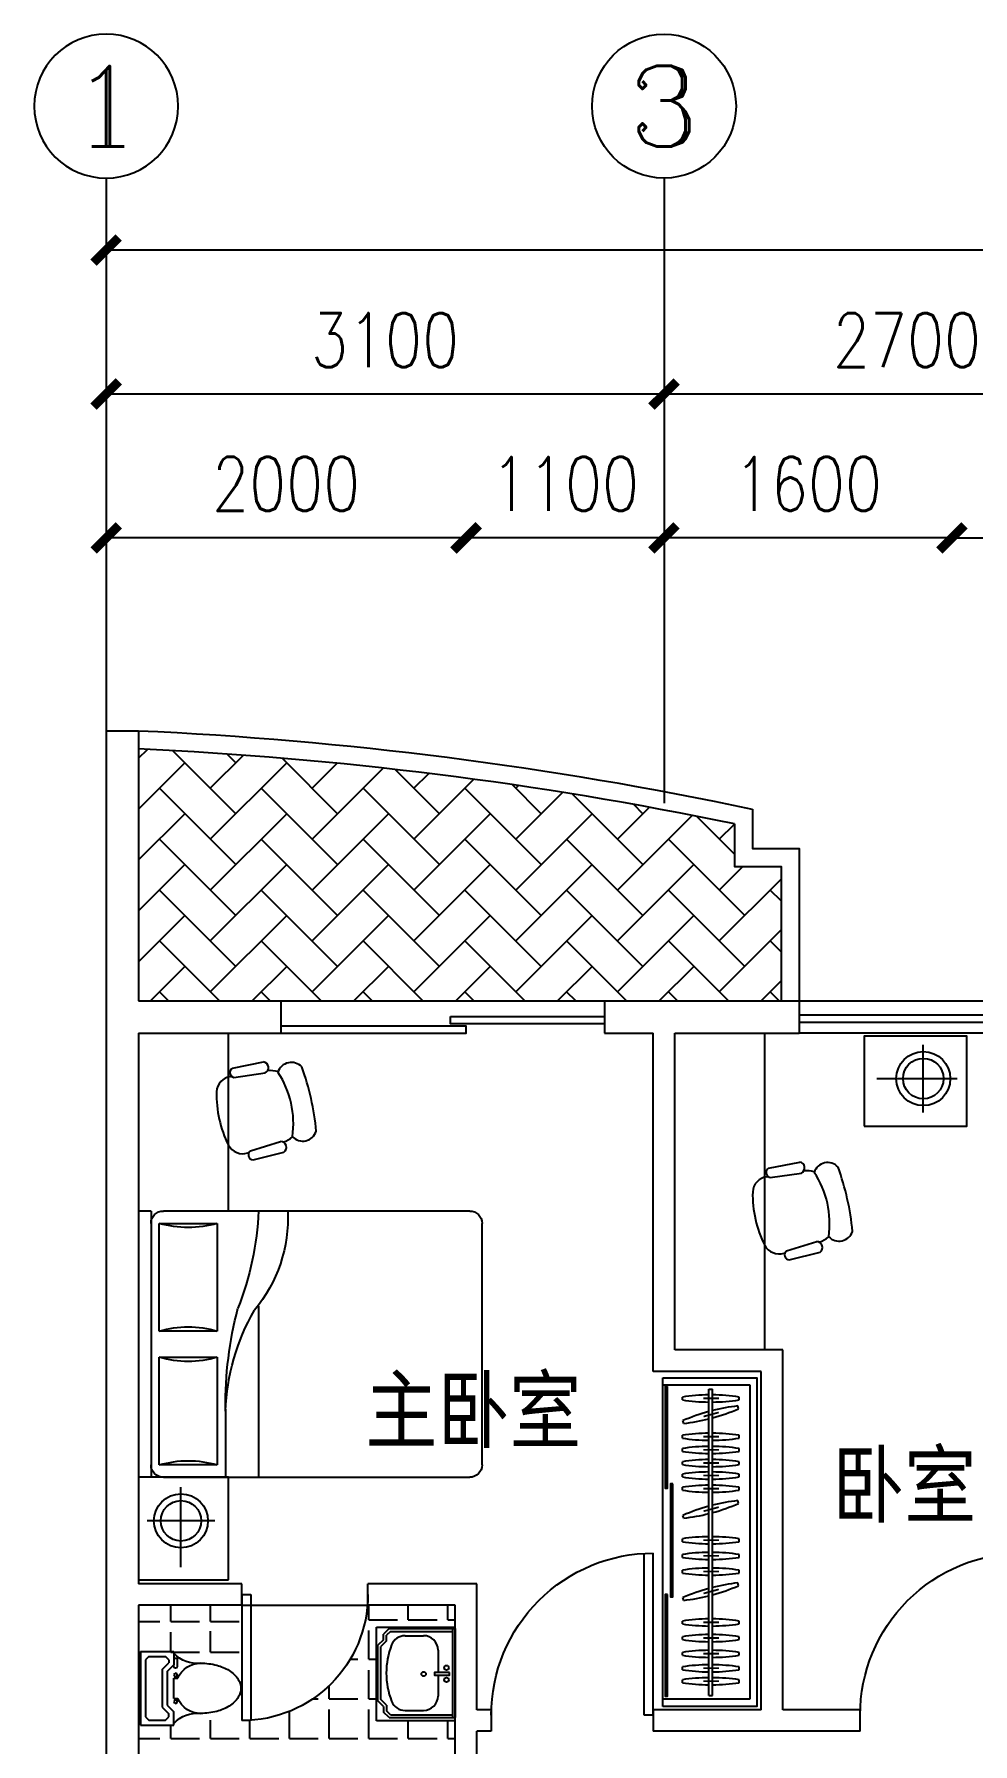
# Model space of a CAD drawing. Header units: millimetres. Extents: x 1431 to 43623, y 824 to 33132.
# Drawn here: x 7133 to 12349, y 22272 to 31775 of the extents above; entities that cross this region are included whole.
import ezdxf
from ezdxf.enums import TextEntityAlignment as Align

# ---------------------------------------------------------------- set-up
doc = ezdxf.new("R2010")
doc.units = ezdxf.units.MM
for name, color, linetype in [('AXIS', 3, 'Continuous'), ('AXIS_TEXT', 7, 'Continuous'), ('DO', 1, 'Continuous'), ('F', 12, 'Continuous'), ('H', 13, 'Continuous'), ('MC', 4, 'Continuous'), ('PUL', 7, 'Continuous'), ('WALL', 4, 'Continuous')]:
    doc.layers.add(name, color=color, linetype=linetype)
doc.styles.add('ATT', font='TXT')
doc.styles.add('COMPLEX', font='COMPLEX')
doc.styles.add('DIM_FONT', font='SIMPLEX.shx', dxfattribs={"width": 0.8})
doc.styles.add('HZTXT', font='SIMPLEX', dxfattribs={"bigfont": 'HZTXT'})
doc.dimstyles.new('AXIS', dxfattribs={"dimtxt": 300, "dimasz": 1, "dimexe": 250, "dimexo": 300, "dimgap": 150, "dimtad": 1, "dimdec": 0, "dimdsep": 46, "dimtxsty": 'DIM_FONT', "dimblk": '_DIMX', "dimblk1": 'ARCHTICK', "dimblk2": 'ARCHTICK', "dimcen": 0.1, "dimse1": 1, "dimse2": 1, "dimclrt": 7, "dimadec": 0, "dimazin": 0, "dimtfac": 1, "dimtdec": 0, "dimtix": 1, "dimtmove": 2, "dimatfit": 3, "dimldrblk": '_DIMX', "dimfxl": 1, "dimtolj": 1, "dimtzin": 0, "dimarcsym": 0})

# ---------------------------------------------------------------- blocks, each defined once
blk = doc.blocks.new('_DIMX')
at = {"const_width": 50}
blk.add_lwpolyline([(-70, -70), (70, 70)], dxfattribs=at)
blk = doc.blocks.new('*D95')
at = {"layer": 'AXIS', "color": 0, "lineweight": -2, "transparency": 16777216}
blk.add_line((26732.1, 30574.5), (7534.1, 30574.5), dxfattribs=at)
at = {"layer": 'DEFPOINTS', "color": 0, "transparency": 16777216}
for p in [(7533.1, 30574.5), (7533.1, 27499.8), (26733.1, 27499.8)]:
    blk.add_point(p, dxfattribs=at)
at = {"layer": 'AXIS', "color": 0, "lineweight": -2, "transparency": 16777216, "rotation": 180}
blk.add_blockref('_DIMX', (7533.1, 30574.5), dxfattribs=at)
at = {"layer": 'AXIS', "color": 0, "lineweight": -2, "transparency": 16777216}
blk.add_blockref('_DIMX', (26733.1, 30574.5), dxfattribs=at)
at = {"layer": 'AXIS', "color": 7, "transparency": 16777216, "insert": (17820.4, 30876.3), "char_height": 300, "attachment_point": 5, "style": 'DIM_FONT'}
blk.add_mtext('\\A1;19200', dxfattribs=at)
blk = doc.blocks.new('_ARCHTICK')
at = {"color": 0, "linetype": 'ByBlock', "const_width": 0.15}
blk.add_lwpolyline([(-0.5, -0.5), (0.5, 0.5)], dxfattribs=at)
blk = doc.blocks.new('M900')
at = {"layer": 'DO'}
for p, q in [((90, 0), (90, -50)), ((90, 0), (990, 0)), ((90, -50), (988.6, -50))]:
    blk.add_line(p, q, dxfattribs=at)
blk.add_arc((90, 0), 900, 270, 0, dxfattribs=at)
blk = doc.blocks.new('-BED2')
at = {"layer": 'F', "linetype": 'ByBlock'}
for p, q in [((-4.2, 4.3), (-4.2, 1484.3)), ((64.8, 1484.3), (-4.2, 1484.3)), ((64.8, 4.3), (64.8, 1484.3)), ((133.8, 1484.3), (1835.8, 1484.3)), ((478.8, 1104.8), (478.8, 1484.3)), ((662.8, 533.3), (662.8, 1484.3)), ((110.8, 1415.3), (110.8, 817.3)), ((432.8, 1415.3), (110.8, 1415.3)), ((432.8, 817.3), (432.8, 1415.3)), ((1904.8, 1415.3), (1904.8, 73.3)), ((110.8, 817.3), (432.8, 817.3)), ((432.8, 671.3), (110.8, 671.3)), ((110.8, 671.3), (110.8, 73.3)), ((432.8, 73.3), (432.8, 671.3)), ((64.8, 4.3), (-4.2, 4.3)), ((110.8, 73.3), (432.8, 73.3)), ((1835.8, 4.3), (133.8, 4.3))]:
    blk.add_line(p, q, dxfattribs=at)
for centre, radius, start, end in [((133.8, 1415.3), 69, 90, 180), ((1835.8, 1415.3), 69, 0, 90), ((271.8, 1967.3), 575, 253.73979, 286.2602), ((2598, 1081.7), 2119.4, 179.37472, 194.67378), ((1679, 1158.2), 1200.9, 181.99994, 210.07995), ((271.8, 265.3), 575, 73.73979, 106.2602), ((271.8, 1223.3), 575, 253.73979, 286.2602), ((-1028, -72.9), 1692.5, 2.61601, 21.40694), ((13, 38.8), 812.8, 357.56726, 39.54608), ((271.8, -478.7), 575, 73.73979, 106.2602), ((133.8, 73.3), 69, 180, 270), ((1835.8, 73.3), 69, 270, 0)]:
    blk.add_arc(centre, radius, start, end, dxfattribs=at)
blk = doc.blocks.new('M700')
at = {"layer": 'DO'}
for p, q in [((0, 0), (0, 700)), ((50, 0), (50, 698.2)), ((0, 0), (50, 0))]:
    blk.add_line(p, q, dxfattribs=at)
blk.add_arc((0, 0), 700, 0, 90, dxfattribs=at)
blk = doc.blocks.new('15PTOI12')
at = {"color": 0, "linetype": 'ByBlock'}
for p, q in [((0, -11), (0, 11)), ((0, 11), (10, 11)), ((10, 11), (10, 7)), ((1.5, 8.5), (2.5, 9.5)), ((1.5, -8.5), (1.5, 8.5)), ((2.5, 9.5), (7.5, 9.5)), ((6.5, 5.62132), (8.5, 7.62132)), ((6.5, -5.62132), (6.5, 5.62132)), ((7.5, 9.5), (8.5, 8.5)), ((8, 5), (10, 7)), ((8.5, 8.5), (8.5, 7.62132)), ((8, -5), (8, 5)), ((10, 3), (10, -3)), ((10, 3), (11.126136, 3)), ((8, -5), (10, -7)), ((10, -3), (11.126136, -3)), ((2.5, -9.5), (1.5, -8.5)), ((2.5, -9.5), (7.5, -9.5)), ((6.5, -5.62132), (8.5, -7.62132)), ((8.5, -8.5), (7.5, -9.5)), ((8.5, -8.5), (8.5, -7.62132)), ((10, -6.5), (10, -7)), ((10, -11), (10, -7)), ((10, -9), (11, -9)), ((11, -9), (11, -6.5)), ((0, -11), (10, -11))]:
    blk.add_line(p, q, dxfattribs=at)
blk.add_lwpolyline([(18, -7.5, 0.063415), (22.795427, -6.889337, 0.076468), (26.485281, -5.303301, 0.107136), (29.197945, -2.662065, 0.147373), (30, 0, 0.147373), (29.197945, 2.662065, 0.107136), (26.485281, 5.303301, 0.076468), (22.795427, 6.889337, 0.063415), (18, 7.5, 0.063415)], format="xyb", dxfattribs=at)
for centre in [(10.5, 4), (10.5, -4)]:
    blk.add_circle(centre, 0.5, dxfattribs=at)
for centre, radius, start, end in [((16.779412, 16.411765), 8.994964, 221.088993, 277.798917), ((18, 0), 7.5, 90, 156.421822), ((18, 0), 7.5, 203.578178, 270), ((10.5, -6.5), 0.5, 0, 180), ((16.779412, -16.411765), 8.994964, 82.201083, 138.911007)]:
    blk.add_arc(centre, radius, start, end, dxfattribs=at)
at = {"color": 0, "linetype": 'ByBlock', "style": 'ATT'}
for tag, p, flags in [('ITEM', (0, -21), 3), ('ROOM_NUMBER', (0, -30), 1)]:
    blk.add_attdef(tag, p, '', height=6, dxfattribs=dict(at, flags=flags))
blk = doc.blocks.new('-BATH9')
at = {"layer": 'F', "xscale": 23, "yscale": 23, "zscale": 23}
blk.add_blockref('15PTOI12', (-2, -1), dxfattribs=at)
blk = doc.blocks.new('Q5')
at = {"layer": 'PUL', "xscale": -1}
blk.add_blockref('-BATH9', (99, 43), dxfattribs=at)
blk = doc.blocks.new('12PSTG02')
at = {"color": 0, "linetype": 'ByBlock'}
for p, q in [((-5.882738, 11.493405), (-13.636493, 11.294805)), ((-5.73403, 9.170818), (-13.415554, 8.575543)), ((-4.996459, 9.562867), (-5.284204, 9.540568)), ((-5.882738, -11.493405), (-13.636493, -11.294805)), ((-5.73403, -9.170818), (-13.415554, -8.575543)), ((-4.996459, -9.562867), (-5.284204, -9.540568)), ((-4.996459, -9.562867), (-5.28099, -9.544821))]:
    blk.add_line(p, q, dxfattribs=at)
for centre, radius, start, end in [((-19.5, 6.311132), 3.452743, 30.392687, 149.607313), ((-12.998837, 0.943692), 7.999035, 97.334712, 116.212212), ((-13.097037, 9.970029), 1.4304, 112.156422, 257.133709), ((-6.286552, 10.301496), 1.258456, 296.04311, 71.283835), ((-4.647836, 5.578088), 4, 16.10866, 95), ((39.486083, 0), 62.486083, 172.590731, 187.409269), ((4.70097, 0), 22.70097, 159.208954, 200.791046), ((-28.187947, 0), 28.187947, 346.275006, 13.724994), ((-19.5, -6.311132), 3.452743, 210.392687, 329.607313), ((-12.998837, -1.056308), 7.999035, 243.61801, 261.904764), ((-4.647836, -5.578088), 4, 265, 343.89134), ((-13.097037, -9.970029), 1.4304, 102.866291, 247.843578), ((-6.286552, -10.301496), 1.258456, 288.716165, 63.95689)]:
    blk.add_arc(centre, radius, start, end, dxfattribs=at)
at = {"color": 0, "linetype": 'ByBlock', "style": 'ATT'}
for tag, p, flags in [('ITEM', (-22, -21), 3), ('ROOM_NUMBER', (-22, -29), 1)]:
    blk.add_attdef(tag, p, '', height=6, dxfattribs=dict(at, flags=flags))
blk = doc.blocks.new('-CHAI6')
at = {"xscale": 22.75, "yscale": 22.75, "zscale": 22.75}
blk.add_blockref('12PSTG02', (519.3, 28), dxfattribs=at)
blk = doc.blocks.new('*D87')
at = {"layer": 'AXIS', "color": 0, "lineweight": -2, "transparency": 16777216}
blk.add_line((10632.1, 29774.5), (7534.1, 29774.5), dxfattribs=at)
at = {"layer": 'DEFPOINTS', "color": 0, "transparency": 16777216}
for p in [(7533.1, 29774.5), (7533.1, 27499.8), (10633.1, 27499.8)]:
    blk.add_point(p, dxfattribs=at)
at = {"layer": 'AXIS', "color": 0, "lineweight": -2, "transparency": 16777216, "rotation": 180}
blk.add_blockref('_DIMX', (7533.1, 29774.5), dxfattribs=at)
at = {"layer": 'AXIS', "color": 0, "lineweight": -2, "transparency": 16777216}
blk.add_blockref('_DIMX', (10633.1, 29774.5), dxfattribs=at)
at = {"layer": 'AXIS', "color": 7, "transparency": 16777216, "insert": (9083.1, 30074.5), "char_height": 300, "attachment_point": 5, "style": 'DIM_FONT'}
blk.add_mtext('\\A1;3100', dxfattribs=at)
blk = doc.blocks.new('*D88')
at = {"layer": 'AXIS', "color": 0, "lineweight": -2, "transparency": 16777216}
blk.add_line((13332.1, 29774.5), (10634.1, 29774.5), dxfattribs=at)
at = {"layer": 'DEFPOINTS', "color": 0, "transparency": 16777216}
for p in [(10633.1, 29774.5), (10633.1, 27499.8), (13333.1, 27499.8)]:
    blk.add_point(p, dxfattribs=at)
at = {"layer": 'AXIS', "color": 0, "lineweight": -2, "transparency": 16777216, "rotation": 180}
blk.add_blockref('_DIMX', (10633.1, 29774.5), dxfattribs=at)
at = {"layer": 'AXIS', "color": 0, "lineweight": -2, "transparency": 16777216}
blk.add_blockref('_DIMX', (13333.1, 29774.5), dxfattribs=at)
at = {"layer": 'AXIS', "color": 7, "transparency": 16777216, "insert": (11983.1, 30074.5), "char_height": 300, "attachment_point": 5, "style": 'DIM_FONT'}
blk.add_mtext('\\A1;2700', dxfattribs=at)
blk = doc.blocks.new('*D89')
at = {"layer": 'AXIS', "color": 0, "lineweight": -2, "transparency": 16777216}
blk.add_line((10632.1, 28974.5), (9534.1, 28974.5), dxfattribs=at)
at = {"layer": 'DEFPOINTS', "color": 0, "transparency": 16777216}
for p in [(9533.1, 28974.5), (9533.1, 27699.8), (10633.1, 27699.8)]:
    blk.add_point(p, dxfattribs=at)
at = {"layer": 'AXIS', "color": 0, "lineweight": -2, "transparency": 16777216, "rotation": 180}
blk.add_blockref('_DIMX', (9533.1, 28974.5), dxfattribs=at)
at = {"layer": 'AXIS', "color": 0, "lineweight": -2, "transparency": 16777216}
blk.add_blockref('_DIMX', (10633.1, 28974.5), dxfattribs=at)
at = {"layer": 'AXIS', "color": 7, "transparency": 16777216, "insert": (10083.1, 29274.5), "char_height": 300, "attachment_point": 5, "style": 'DIM_FONT'}
blk.add_mtext('\\A1;1100', dxfattribs=at)
blk = doc.blocks.new('*D90')
at = {"layer": 'AXIS', "color": 0, "lineweight": -2, "transparency": 16777216}
blk.add_line((9532.1, 28974.5), (7534.1, 28974.5), dxfattribs=at)
at = {"layer": 'DEFPOINTS', "color": 0, "transparency": 16777216}
for p in [(7533.1, 28974.5), (7533.1, 27699.8), (9533.1, 27699.8)]:
    blk.add_point(p, dxfattribs=at)
at = {"layer": 'AXIS', "color": 0, "lineweight": -2, "transparency": 16777216, "rotation": 180}
blk.add_blockref('_DIMX', (7533.1, 28974.5), dxfattribs=at)
at = {"layer": 'AXIS', "color": 0, "lineweight": -2, "transparency": 16777216}
blk.add_blockref('_DIMX', (9533.1, 28974.5), dxfattribs=at)
at = {"layer": 'AXIS', "color": 7, "transparency": 16777216, "insert": (8533.1, 29274.5), "char_height": 300, "attachment_point": 5, "style": 'DIM_FONT'}
blk.add_mtext('\\A1;2000', dxfattribs=at)
blk = doc.blocks.new('*D92')
at = {"layer": 'AXIS', "color": 0, "lineweight": -2, "transparency": 16777216}
blk.add_line((12232.1, 28974.5), (10634.1, 28974.5), dxfattribs=at)
at = {"layer": 'DEFPOINTS', "color": 0, "transparency": 16777216}
for p in [(10633.1, 28974.5), (10633.1, 27699.8), (12233.1, 27699.8)]:
    blk.add_point(p, dxfattribs=at)
at = {"layer": 'AXIS', "color": 0, "lineweight": -2, "transparency": 16777216, "rotation": 180}
blk.add_blockref('_DIMX', (10633.1, 28974.5), dxfattribs=at)
at = {"layer": 'AXIS', "color": 0, "lineweight": -2, "transparency": 16777216}
blk.add_blockref('_DIMX', (12233.1, 28974.5), dxfattribs=at)
at = {"layer": 'AXIS', "color": 7, "transparency": 16777216, "insert": (11433.1, 29274.5), "char_height": 300, "attachment_point": 5, "style": 'DIM_FONT'}
blk.add_mtext('\\A1;1600', dxfattribs=at)
blk = doc.blocks.new('_AXISO')
blk.add_circle((0, 0), 0.5)
at = {"layer": 'AXIS_TEXT', "style": 'COMPLEX', "width": 1.041667}
blk.add_attdef('A', text='', height=0.56, dxfattribs=at).set_placement((-0.25, -0.28), (0.25, -0.28), align=Align.FIT)

msp = doc.modelspace()

# ---------------------------------------------------------------- hatches: boundary and pattern name
at = {"layer": 'F'}
h = msp.add_hatch(dxfattribs=at)
h.set_pattern_fill('AR-HBONE', color=256, scale=50, style=0)
h.set_pattern_definition([(45, (192.05, 53321.69), (2e-14, 282.8427), [600, -200]), (135, (333.47, 53463.11), (2e-14, 282.8427), [600, -200])])
h.paths.add_polyline_path([(11283.8, 27147.6), (11024.3, 27147.6), (11024.3, 27384.8, 0.039951), (7713.1, 27801.3), (7713.1, 26401.4), (11283.8, 26401.4)])

# ---------------------------------------------------------------- linework, layer by layer
at = {"layer": 'AXIS'}
for p, q in [((7533.1, 30974.5), (7533.1, 27499.8)), ((7533.1, 30974.5), (7533.1, 27499.8)), ((10633.1, 30974.5), (10633.1, 27499.8)), ((10633.1, 30974.5), (10633.1, 27499.8))]:
    msp.add_line(p, q, dxfattribs=at)
msp.add_circle((10633.1, 31374.5), 400, dxfattribs=at)
at = {"layer": 'F'}
for p, q in [((8213.1, 25233.2), (8213.1, 26221.4)), ((11193.1, 24461.4), (11193.1, 26221.4)), ((12073.8, 25781.5), (12073.8, 26156.5)), ((11816.3, 25969), (12261.3, 25969)), ((10626, 22479.1), (10626, 24306.4)), ((10626, 24266.4), (11109.3, 24266.4)), ((10882.7, 22540), (10882.7, 24242.6)), ((10882.7, 24242.6), (10902.7, 24242.6)), ((10902.7, 22540), (10902.7, 24242.6)), ((11109.3, 24266.4), (11109.3, 22519.1)), ((10735, 24183.1), (10735, 24199.2)), ((11047.3, 24134.1), (11043.1, 24149.7)), ((11050.3, 24183.1), (11050.3, 24199.2)), ((10742.7, 24052.5), (10738.5, 24068.1)), ((10735, 23970.6), (10735, 23986.7)), ((11050.3, 23970.6), (11050.3, 23986.7)), ((10735, 23897.1), (10735, 23913.3)), ((11050.3, 23897.1), (11050.3, 23913.3)), ((10735, 23823.7), (10735, 23839.9)), ((10735, 23754.9), (10735, 23771)), ((11050.3, 23823.7), (11050.3, 23839.9)), ((11050.3, 23754.9), (11050.3, 23771)), ((7948.8, 23253.6), (7948.8, 23698.6)), ((10735, 23681.5), (10735, 23697.6)), ((11050.3, 23681.5), (11050.3, 23697.6)), ((11047.3, 23607.6), (11043.1, 23623.2)), ((8136.3, 23511.1), (7761.3, 23511.1)), ((10742.7, 23526), (10738.5, 23541.6)), ((10735, 23395.1), (10735, 23411.3)), ((11050.3, 23395.1), (11050.3, 23411.3)), ((10735, 23307.9), (10735, 23324.1)), ((11050.3, 23307.9), (11050.3, 23324.1)), ((10735, 23220.7), (10735, 23236.9)), ((11050.3, 23220.7), (11050.3, 23236.9)), ((11047.3, 23150.6), (11043.1, 23166.2)), ((10742.7, 23069), (10738.5, 23084.6)), ((9034.9, 22919.3), (9473.1, 22919.3)), ((9034.9, 22399.1), (9034.9, 22919.3)), ((9105.7, 22912.7), (9074.5, 22881.5)), ((9105.7, 22912.7), (9473.1, 22912.7)), ((9457.1, 22912.7), (9457.1, 22417.1)), ((9473.1, 22912.7), (9473.1, 22417.1)), ((10735, 22938.1), (10735, 22954.3)), ((11050.3, 22938.1), (11050.3, 22954.3)), ((9074.5, 22850.3), (9043.3, 22819.1)), ((9043.3, 22510.7), (9043.3, 22819.1)), ((9090.5, 22843.7), (9059.3, 22812.5)), ((9059.3, 22517.3), (9059.3, 22812.5)), ((9074.5, 22850.3), (9074.5, 22881.5)), ((9112.3, 22896.7), (9090.5, 22874.9)), ((9090.5, 22843.7), (9090.5, 22874.9)), ((9112.3, 22896.7), (9457.1, 22896.7)), ((9193.8, 22872.7), (9297.1, 22872.7)), ((10735, 22850.9), (10735, 22867.1)), ((11050.3, 22850.9), (11050.3, 22867.1)), ((9377.1, 22792.7), (9377.1, 22668)), ((10735, 22763.7), (10735, 22779.9)), ((11050.3, 22763.7), (11050.3, 22779.9)), ((9377.1, 22653.9), (9377.1, 22537.1)), ((10735, 22683.3), (10735, 22699.5)), ((10735, 22611.4), (10735, 22627.6)), ((11050.3, 22683.3), (11050.3, 22699.5)), ((11050.3, 22611.4), (11050.3, 22627.6)), ((10882.7, 22540), (10902.7, 22540)), ((9074.5, 22479.5), (9043.3, 22510.7)), ((9090.5, 22486.1), (9059.3, 22517.3)), ((9074.5, 22479.5), (9074.5, 22448.3)), ((9105.7, 22417.1), (9074.5, 22448.3)), ((9090.5, 22486.1), (9090.5, 22454.9)), ((9112.3, 22433.1), (9090.5, 22454.9)), ((9112.3, 22433.1), (9457.1, 22433.1)), ((9193.8, 22457.1), (9297.1, 22457.1)), ((11109.3, 22519.1), (10626, 22519.1)), ((9473.1, 22399.1), (9034.9, 22399.1)), ((9105.7, 22417.1), (9473.1, 22417.1))]:
    msp.add_line(p, q, dxfattribs=at)
for points in [[(11745.6, 25704.8), (12315.9, 25704.8), (12315.9, 26204.8), (11745.6, 26204.8)], [(10652.3, 24257.3), (10639.4, 24257.3), (10639.4, 23692.5), (10652.3, 23692.5)], [(8213.1, 23182.8), (8213.1, 23753.2), (7713.1, 23753.2), (7713.1, 23182.8)], [(10682.1, 23716.3), (10669.1, 23716.3), (10669.1, 23089.3), (10682.1, 23089.3)], [(10652.3, 23101.2), (10639.4, 23101.2), (10639.4, 22536.3), (10652.3, 22536.3)], [(9440.7, 22668), (9358.5, 22668), (9358.5, 22653.9), (9440.7, 22653.9)]]:
    msp.add_lwpolyline(points, close=True, dxfattribs=at)
msp.add_lwpolyline([(10626, 24306.4), (11149.3, 24306.4), (11149.3, 22479.1), (10626, 22479.1)], dxfattribs=at)
at = {"layer": 'F', "const_width": 10}
for points in [[(10851.3, 24191.7), (10939.1, 24191.7)], [(10852.8, 24090.9), (10937.6, 24113.6)], [(10851.3, 23979.2), (10939.1, 23979.2)], [(10851.3, 23905.8), (10939.1, 23905.8)], [(10851.3, 23832.3), (10939.1, 23832.3)], [(10851.3, 23763.5), (10939.1, 23763.5)], [(10851.3, 23690.1), (10939.1, 23690.1)], [(10852.8, 23564.4), (10937.6, 23587.2)], [(10851.3, 23403.7), (10939.1, 23403.7)], [(10851.3, 23316.6), (10939.1, 23316.6)], [(10851.3, 23229.4), (10939.1, 23229.4)], [(10852.8, 23107.4), (10937.6, 23130.2)], [(10851.3, 22946.7), (10939.1, 22946.7)], [(10851.3, 22859.6), (10939.1, 22859.6)], [(10851.3, 22772.4), (10939.1, 22772.4)], [(10851.3, 22692), (10939.1, 22692)], [(10851.3, 22620), (10939.1, 22620)]]:
    msp.add_lwpolyline(points, dxfattribs=at)
at = {"layer": 'F'}
for centre, radius in [((12073.8, 25969), 150), ((12073.8, 25969), 112.5), ((7948.8, 23511.1), 150), ((7948.8, 23511.1), 112.5), ((9297.2, 22659.8), 12.7), ((9424.6, 22694.4), 12.7), ((9424.6, 22627.4), 12.7)]:
    msp.add_circle(centre, radius, dxfattribs=at)
for centre, radius, start, end in [((10892.7, 23145.4), 1065.6, 90.5377, 98.50939), ((10892.7, 25236.9), 1065.6, 261.49061, 269.4623), ((10892.7, 23145.4), 1065.6, 81.49061, 89.4623), ((10892.7, 25236.9), 1065.6, 270.5377, 278.50939), ((11163.6, 23090.9), 1065.6, 96.49061, 104.17224), ((11163.6, 23090.9), 1065.6, 105.28417, 113.50939), ((10622.2, 25111.2), 1065.6, 276.49061, 284.14695), ((10622.2, 25111.2), 1065.6, 285.25875, 293.50939), ((10892.7, 22932.8), 1065.6, 90.5377, 98.50939), ((10892.7, 25024.4), 1065.6, 261.49061, 269.4623), ((10892.7, 22932.8), 1065.6, 81.49061, 89.4623), ((10892.7, 25024.4), 1065.6, 270.5377, 278.50939), ((10892.7, 22859.4), 1065.6, 90.5377, 98.50939), ((10892.7, 24951), 1065.6, 261.49061, 269.4623), ((10892.7, 22859.4), 1065.6, 81.49061, 89.4623), ((10892.7, 24951), 1065.6, 270.5377, 278.50939), ((10892.7, 22786), 1065.6, 90.5377, 98.50939), ((10892.7, 24877.6), 1065.6, 261.49061, 269.4623), ((10892.7, 22717.2), 1065.6, 90.5377, 98.50939), ((10892.7, 22786), 1065.6, 81.49061, 89.4623), ((10892.7, 24877.6), 1065.6, 270.5377, 278.50939), ((10892.7, 22717.2), 1065.6, 81.49061, 89.4623), ((10892.7, 24808.7), 1065.6, 261.49061, 269.4623), ((10892.7, 22643.7), 1065.6, 90.5377, 98.50939), ((10892.7, 24735.3), 1065.6, 261.49061, 269.4623), ((10892.7, 24808.7), 1065.6, 270.5377, 278.50939), ((10892.7, 22643.7), 1065.6, 81.49061, 89.4623), ((10892.7, 24735.3), 1065.6, 270.5377, 278.50939), ((11163.6, 22564.5), 1065.6, 105.28417, 113.50939), ((11163.6, 22564.5), 1065.6, 96.49061, 104.17224), ((10622.2, 24584.8), 1065.6, 285.25875, 293.50939), ((10622.2, 24584.8), 1065.6, 276.49061, 284.14695), ((10892.7, 22357.4), 1065.6, 90.5377, 98.50939), ((10892.7, 24449), 1065.6, 261.49061, 269.4623), ((10892.7, 22357.4), 1065.6, 81.49061, 89.4623), ((10892.7, 24449), 1065.6, 270.5377, 278.50939), ((10892.7, 22270.2), 1065.6, 90.5377, 98.50939), ((10892.7, 24361.8), 1065.6, 261.49061, 269.4623), ((10892.7, 22270.2), 1065.6, 81.49061, 89.4623), ((10892.7, 24361.8), 1065.6, 270.5377, 278.50939), ((10892.7, 22183), 1065.6, 90.5377, 98.50939), ((10892.7, 24274.6), 1065.6, 261.49061, 269.4623), ((10892.7, 22183), 1065.6, 81.49061, 89.4623), ((10892.7, 24274.6), 1065.6, 270.5377, 278.50939), ((11163.6, 22107.5), 1065.6, 105.28417, 113.50939), ((10622.2, 24127.8), 1065.6, 276.49061, 284.14695), ((11163.6, 22107.5), 1065.6, 96.49061, 104.17224), ((10622.2, 24127.8), 1065.6, 285.25875, 293.50939), ((10892.7, 21900.4), 1065.6, 90.5377, 98.50939), ((10892.7, 23992), 1065.6, 261.49061, 269.4623), ((10892.7, 21900.4), 1065.6, 81.49061, 89.4623), ((10892.7, 23992), 1065.6, 270.5377, 278.50939), ((9523.8, 22664.9), 433.9, 158.83243, 201.16757), ((9193.8, 22792.7), 80, 90, 158.83243), ((9297.1, 22792.7), 80, 0, 90), ((10892.7, 21813.2), 1065.6, 90.5377, 98.50939), ((10892.7, 23904.8), 1065.6, 261.49061, 269.4623), ((10892.7, 21813.2), 1065.6, 81.49061, 89.4623), ((10892.7, 23904.8), 1065.6, 270.5377, 278.50939), ((10892.7, 21726), 1065.6, 90.5377, 98.50939), ((10892.7, 23817.6), 1065.6, 261.49061, 269.4623), ((10892.7, 21726), 1065.6, 81.49061, 89.4623), ((10892.7, 23817.6), 1065.6, 270.5377, 278.50939), ((10892.7, 21645.6), 1065.6, 90.5377, 98.50939), ((10892.7, 23737.2), 1065.6, 261.49061, 269.4623), ((10892.7, 21573.7), 1065.6, 90.5377, 98.50939), ((10892.7, 21645.6), 1065.6, 81.49061, 89.4623), ((10892.7, 23737.2), 1065.6, 270.5377, 278.50939), ((10892.7, 21573.7), 1065.6, 81.49061, 89.4623), ((9297.1, 22537.1), 80, 270, 0), ((10892.7, 23665.3), 1065.6, 261.49061, 269.4623), ((10892.7, 23665.3), 1065.6, 270.5377, 278.50939), ((9193.8, 22537.1), 80, 201.16757, 270)]:
    msp.add_arc(centre, radius, start, end, dxfattribs=at)
at = {"layer": 'H'}
for p, q in [((7892, 22951.9), (7892, 23041.4)), ((8112, 22951.9), (8112, 23041.4)), ((8992, 22961.7), (8992, 23041.4)), ((9212, 22961.7), (9212, 23041.4)), ((9432, 22961.7), (9432, 23041.4)), ((7713.1, 22951.9), (7832, 22951.9)), ((7892, 22951.9), (8052, 22951.9)), ((8112, 22951.9), (8272, 22951.9)), ((8992, 22961.7), (9152, 22961.7)), ((9212, 22961.7), (9372, 22961.7)), ((9432, 22961.7), (9473.1, 22961.7)), ((7892, 22780.6), (7892, 22892.3)), ((8112, 22780.6), (8112, 22897.1)), ((8992, 22741.7), (8992, 22901.7)), ((7892, 22780.6), (8052, 22780.6)), ((8112, 22780.6), (8272, 22780.6)), ((8888.6, 22741.7), (8932, 22741.7)), ((8992, 22741.7), (9034.9, 22741.7)), ((8992, 22521.7), (8992, 22681.7)), ((8772, 22521.7), (8772, 22595.4)), ((8552, 22301.7), (8552, 22452.6)), ((8681, 22521.7), (8712, 22521.7)), ((8772, 22521.7), (8932, 22521.7)), ((8772, 22301.7), (8772, 22461.7)), ((8992, 22521.7), (9034.9, 22521.7)), ((8992, 22301.7), (8992, 22461.7)), ((7892, 22301.7), (7892, 22374.5)), ((8112, 22301.7), (8112, 22402.6)), ((8332, 22301.7), (8332, 22402.1)), ((9212, 22301.7), (9212, 22399.1)), ((9432, 22301.7), (9432, 22399.1)), ((7713.1, 22301.7), (7832, 22301.7)), ((7892, 22301.7), (8052, 22301.7)), ((8112, 22301.7), (8272, 22301.7)), ((8332, 22301.7), (8492, 22301.7)), ((8552, 22301.7), (8712, 22301.7)), ((8772, 22301.7), (8932, 22301.7)), ((8992, 22301.7), (9152, 22301.7)), ((9212, 22301.7), (9372, 22301.7)), ((9432, 22301.7), (9473.1, 22301.7))]:
    msp.add_line(p, q, dxfattribs=at)
at = {"layer": 'MC'}
for p, q in [((8503.1, 26401.4), (10303.1, 26401.4)), ((11383.8, 26401.4), (12814.5, 26401.4)), ((12814.5, 26321.4), (11383.8, 26321.4)), ((12814.5, 26281.4), (11383.8, 26281.4)), ((12814.5, 26221.4), (11383.8, 26221.4)), ((8287.7, 23041.4), (8987.7, 23041.4))]:
    msp.add_line(p, q, dxfattribs=at)
for points in [[(11124.3, 27466), (11124.3, 27247.6), (11383.8, 27247.6), (11383.8, 26401.4)], [(11024.3, 27384.8), (11024.3, 27147.6), (11283.8, 27147.6), (11283.8, 26401.4)]]:
    msp.add_lwpolyline(points, dxfattribs=at)
for points in [[(8503.1, 26221.4), (9534.4, 26221.4), (9534.4, 26261.4), (8503.1, 26261.4)], [(9446.9, 26314.3), (10303.1, 26314.3), (10303.1, 26274.3), (9446.9, 26274.3)]]:
    msp.add_lwpolyline(points, close=True, dxfattribs=at)
for radius, start in [(21017.3, 78.03363), (20917.3, 78.25548)]:
    msp.add_arc((6766.6, 6905.3), radius, start, 87.41898, dxfattribs=at)
at = {"layer": 'WALL'}
for p, q in [((7533.1, 27901.4), (7533.1, 18901.4)), ((7533.1, 27901.4), (7713.1, 27901.4)), ((7713.1, 27901.4), (7713.1, 26401.4)), ((7713.1, 26401.4), (8503.1, 26401.4)), ((8503.1, 26401.4), (8503.1, 26221.4)), ((10303.1, 26401.4), (11383.8, 26401.4)), ((10303.1, 26401.4), (10303.1, 26221.4)), ((11383.8, 26401.4), (11383.8, 26221.4)), ((7713.1, 26221.4), (7713.1, 23161.4)), ((7713.1, 26221.4), (8503.1, 26221.4)), ((10303.1, 26221.4), (10573.1, 26221.4)), ((10573.1, 24341.4), (10573.1, 26221.4)), ((10693.1, 24461.4), (10693.1, 26221.4)), ((10693.1, 26221.4), (11383.8, 26221.4)), ((11293.1, 24461.4), (10693.1, 24461.4)), ((11293.1, 22461.4), (11293.1, 24461.4)), ((11173.1, 24341.4), (10573.1, 24341.4)), ((11173.1, 22461.4), (11173.1, 24341.4)), ((8287.7, 23161.4), (7713.1, 23161.4)), ((8287.7, 23041.4), (8287.7, 23161.4)), ((8987.7, 23041.4), (8987.7, 23161.4)), ((9593.1, 23161.4), (8987.7, 23161.4)), ((9593.1, 22461.4), (9593.1, 23161.4)), ((7713.1, 23041.4), (7713.1, 21361.4)), ((8287.7, 23041.4), (7713.1, 23041.4)), ((9473.1, 23041.4), (8987.7, 23041.4)), ((9473.1, 21361.4), (9473.1, 23041.4)), ((9673.1, 22461.4), (9593.1, 22461.4)), ((9673.1, 22461.4), (9673.1, 22341.4)), ((11173.1, 22461.4), (10573.1, 22461.4)), ((10573.1, 22461.4), (10573.1, 22341.4)), ((11723.1, 22461.4), (11293.1, 22461.4)), ((11723.1, 22341.4), (11723.1, 22461.4)), ((9593.1, 21361.4), (9593.1, 22341.4)), ((9673.1, 22341.4), (9593.1, 22341.4)), ((11723.1, 22341.4), (10573.1, 22341.4))]:
    msp.add_line(p, q, dxfattribs=at)

# ---------------------------------------------------------------- block references
at = {"layer": 'AXIS'}
ref = msp.add_blockref('_AXISO', (7533.1, 31374.5), dxfattribs=dict(at, xscale=-800, yscale=800, zscale=800, rotation=180))
ref.add_attrib('A', '1', dxfattribs={"layer": 'AXIS_TEXT', "height": 448, "style": 'COMPLEX', "width": 2.083333}).set_placement((7333.1, 31150.5), (7733.1, 31150.5), align=Align.FIT)
at = {"layer": 'F', "rotation": 192.6601429404828}
for p in [(8661.8, 25884.5), (11641.8, 25328)]:
    msp.add_blockref('-CHAI6', p, dxfattribs=at)
at = {"layer": 'F', "xscale": -1, "rotation": 180}
msp.add_blockref('M700', (8287.7, 23100.7), dxfattribs=at)
at = {"layer": 'MC', "xscale": 0.81, "yscale": 0.81, "zscale": 0.81, "rotation": 179.9999999998775}
msp.add_blockref('Q5', (7805, 22614.2), dxfattribs=at)
at = {"layer": 'WALL', "xscale": -1}
for name, p, rotation in [('-BED2', (7717.4, 25237.5), 180), ('M900', (10573.1, 22341.4), 270), ('M900', (12623.1, 22341.4), 270)]:
    msp.add_blockref(name, p, dxfattribs=dict(at, rotation=rotation))

# ---------------------------------------------------------------- texts
at = {"layer": 'AXIS_TEXT', "style": 'COMPLEX', "width": 1.339286}
msp.add_attdef('3', text='', height=448, dxfattribs=at).set_placement((10433.1, 31150.5), (10833.1, 31150.5), align=Align.FIT)
at = {"layer": 'MC', "color": 2, "style": 'HZTXT'}
for s, p in [('主卧室', (8973.9, 23913)), ('卧室', (11567.6, 23498.1))]:
    msp.add_text(s, height=400, dxfattribs=at).set_placement(p)

# ---------------------------------------------------------------- dimensions: what is measured, and where the dimension line sits
at = {"layer": 'AXIS'}
dim = msp.add_linear_dim(base=(7533.1, 30574.5), p1=(26733.1, 27499.8), p2=(7533.1, 27499.8), angle=180, dimstyle='AXIS', dxfattribs=at)
dim.commit()
dim.dimension.update_dxf_attribs({"geometry": '*D95', "text_midpoint": (17820.4, 30876.3), "dimtype": 161})
for p1, p2, distance, picture, middle in [((10633.1, 27499.8), (7533.1, 27499.8), -2274.7, '*D87', (9083.1, 30074.5)), ((13333.1, 27499.8), (10633.1, 27499.8), -2274.7, '*D88', (11983.1, 30074.5)), ((9533.1, 27699.8), (7533.1, 27699.8), -1274.7, '*D90', (8533.1, 29274.5)), ((10633.1, 27699.8), (9533.1, 27699.8), -1274.7, '*D89', (10083.1, 29274.5)), ((12233.1, 27699.8), (10633.1, 27699.8), -1274.7, '*D92', (11433.1, 29274.5))]:
    dim = msp.add_aligned_dim(p1=p1, p2=p2, distance=distance, dimstyle='AXIS', dxfattribs=at)
    dim.commit()
    dim.dimension.update_dxf_attribs({"geometry": picture, "text_midpoint": middle})
msp.add_aligned_dim(p1=(12233.1, 27699.8), p2=(13333.1, 27699.8), distance=1274.7, dimstyle='AXIS', dxfattribs=at).render()

doc.saveas('drawing.dxf')
